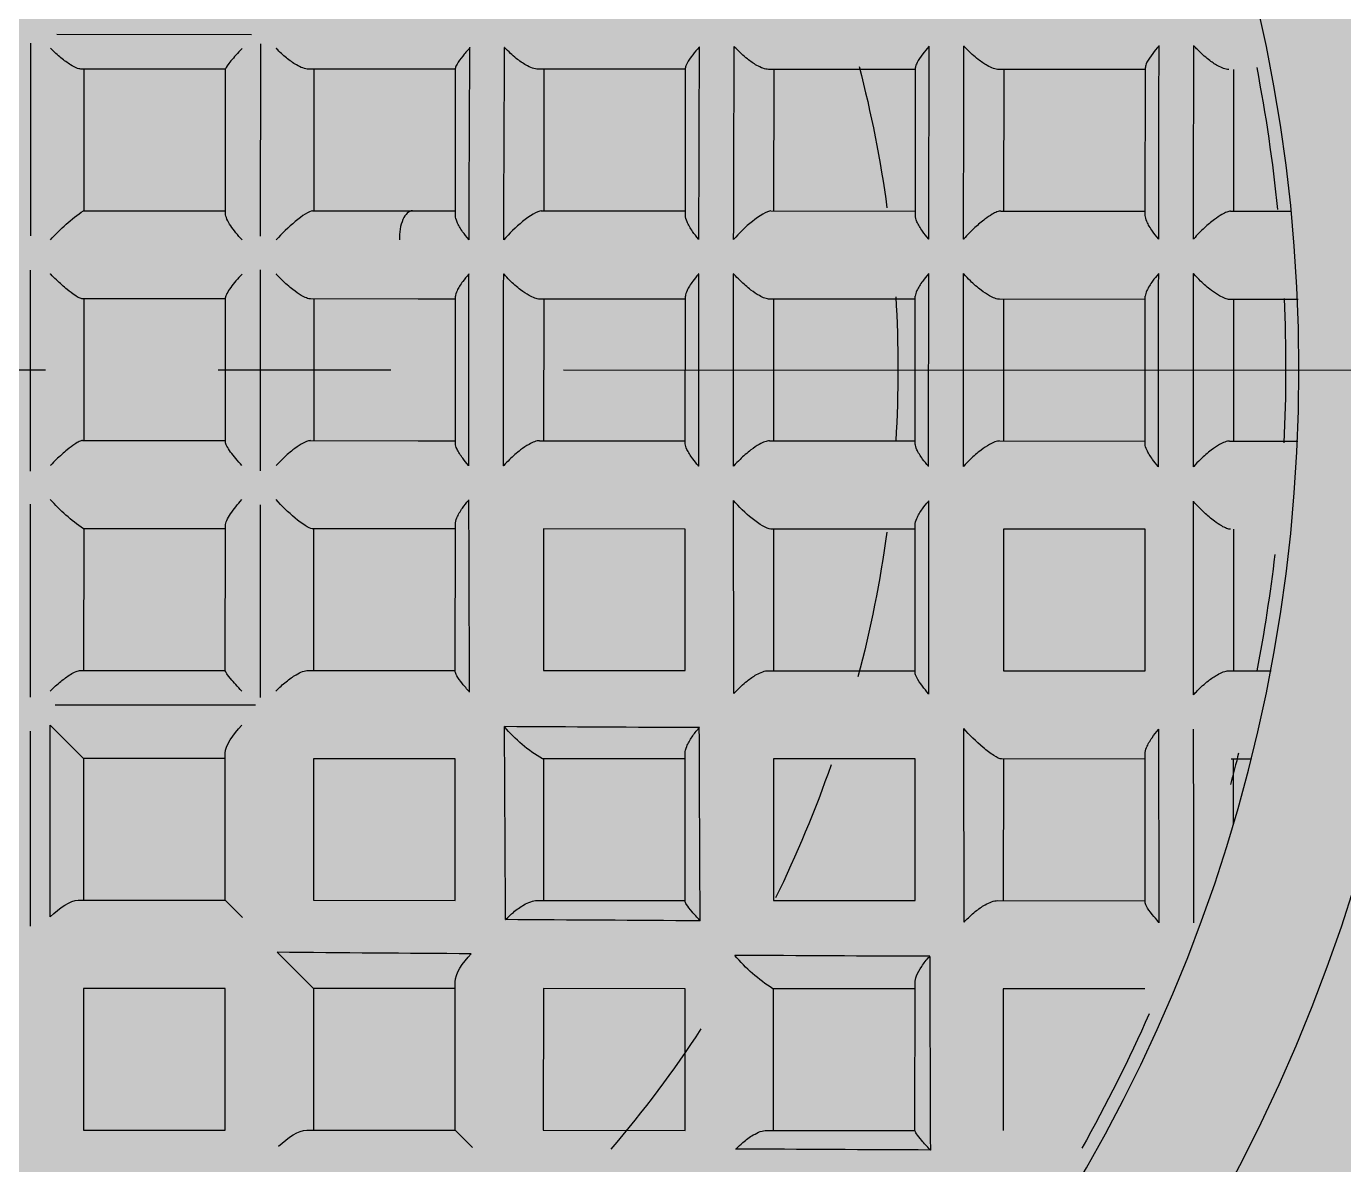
# Model space of a CAD drawing. Header units: millimetres. Extents: x 307301 to 459443, y -2888111 to -2805601.
# Drawn here: x 440034.978 to 440039.746, y -2878162.727 to -2878158.605 of the extents above; entities that cross this region are included whole.
import ezdxf

# ---------------------------------------------------------------- set-up
doc = ezdxf.new("R2010")
doc.units = ezdxf.units.MM
doc.header["$LTSCALE"] = 10
doc.header["$MEASUREMENT"] = 0
doc.linetypes.add('CENTER2', pattern=[1.125, 0.75, -0.125, 0.125, -0.125])
for name, color, linetype in [('$DDT_AUDIT_GENERATED_(131)', 7, 'Continuous'), ('$DDT_AUDIT_GENERATED_(159)', 7, 'Continuous'), ('$DDT_AUDIT_GENERATED_(15E)', 7, 'Continuous'), ('$DDT_AUDIT_GENERATED_(224)', 7, 'Continuous'), ('$DDT_AUDIT_GENERATED_(77)', 7, 'Continuous'), ('$DDT_AUDIT_GENERATED_(7E)', 7, 'Continuous'), ('$DDT_AUDIT_GENERATED_(901)', 7, 'Continuous'), ('$DDT_AUDIT_GENERATED_(E33)', 7, 'Continuous'), ('BMA  furniture', 6, 'Continuous'), ('Default', 7, 'Continuous'), ('Furniture - Plan', 3, 'Continuous')]:
    doc.layers.add(name, color=color, linetype=linetype)

# ---------------------------------------------------------------- blocks, each defined once
blk = doc.blocks.new('TUFTUFTU')
at = {"layer": 'Furniture - Plan', "ltscale": 0.01}
h = blk.add_hatch(color=250, dxfattribs=at)
h.dxf.hatch_style = 1
h.set_gradient(color1=(51, 51, 51), color2=(105, 105, 105), one_color=1, tint=0.41, name='INVCYLINDER')
edge = h.paths.add_edge_path()
edge.add_arc((1413476.9385, -245799.0001), 296.5262, 0, 360)
at = {"layer": '$DDT_AUDIT_GENERATED_(131)', "color": 6, "linetype": 'Continuous'}
for start, end in [(293.90438, 299.32186), (283.95612, 285.12846), (259.05693, 264.22461), (276.68424, 280.91877), (267.44222, 272.64746)]:
    blk.add_arc((1413476.9385, -245799.0001), 11.5165, start, end, dxfattribs=at)
at = {"layer": '$DDT_AUDIT_GENERATED_(159)', "color": 6, "linetype": 'Continuous'}
for start, end in [(303.25085, 310.41884), (289.19198, 296.06352), (255.41371, 262.27108), (277.7726, 284.81012), (266.54076, 273.39813)]:
    blk.add_arc((1413476.9385, -245799.0001), 8.71, start, end, dxfattribs=at)
at = {"layer": '$DDT_AUDIT_GENERATED_(15E)', "color": 3, "linetype": 'Continuous'}
for radius in [295.9456, 295.5585]:
    blk.add_circle((1413476.9385, -245799.0001), radius, dxfattribs=at)
at = {"layer": '$DDT_AUDIT_GENERATED_(224)', "color": 3, "linetype": 'Continuous'}
for radius in [300, 296.5262, 296.1324]:
    blk.add_circle((1413476.9385, -245799.0001), radius, dxfattribs=at)
at = {"layer": '$DDT_AUDIT_GENERATED_(77)', "color": 6, "linetype": 'Continuous'}
for radius in [20.2846, 17.9619, 12.5811]:
    blk.add_circle((1413476.9385, -245799.0001), radius, dxfattribs=at)
blk.add_arc((1413476.9385, -245799.0001), 18.0296, 345.02605, 285.02605, dxfattribs=at)
at = {"layer": '$DDT_AUDIT_GENERATED_(7E)', "color": 6, "linetype": 'Continuous'}
for radius in [62.9054, 61.937]:
    blk.add_circle((1413476.9385, -245799.0001), radius, dxfattribs=at)
at = {"layer": '$DDT_AUDIT_GENERATED_(901)', "color": 6, "linetype": 'Continuous'}
for p, q in [((1413474.5754, -245801.4302), (1413475.9712, -245801.4296)), ((1413476.2184, -245801.4295), (1413477.6745, -245801.4288)), ((1413477.9127, -245801.4287), (1413479.3122, -245801.4281)), ((1413479.5586, -245801.428), (1413480.9701, -245801.4273)), ((1413474.5105, -245801.6202), (1413474.5112, -245803.0317)), ((1413479.3694, -245803.0603), (1413479.3688, -245801.6091)), ((1413480.9013, -245801.5729), (1413479.5143, -245801.5735)), ((1413479.756, -245801.815), (1413479.5143, -245801.5735)), ((1413474.7627, -245802.8431), (1413474.7622, -245801.7957)), ((1413474.7622, -245801.8173), (1413475.7881, -245801.8168)), ((1413475.7881, -245801.8143), (1413475.7886, -245802.8426)), ((1413476.4273, -245802.8424), (1413476.4268, -245801.8068)), ((1413476.4268, -245801.8165), (1413477.4527, -245801.816)), ((1413477.4527, -245801.8064), (1413477.4531, -245802.8419)), ((1413478.0919, -245802.8416), (1413478.0914, -245801.8133)), ((1413478.0914, -245801.8158), (1413479.1172, -245801.8153)), ((1413479.1172, -245801.7937), (1413479.1177, -245802.8411)), ((1413479.756, -245801.815), (1413480.7818, -245801.8145)), ((1413479.7564, -245802.8408), (1413479.756, -245801.815)), ((1413480.7818, -245801.7759), (1413480.7821, -245802.4093)), ((1413481.4205, -245801.8142), (1413482.4464, -245801.8138)), ((1413481.421, -245802.8401), (1413481.4205, -245801.8142)), ((1413482.4464, -245801.8138), (1413482.4468, -245802.8396)), ((1413480.7821, -245802.4093), (1413480.7823, -245802.8404)), ((1413475.8107, -245802.8426), (1413474.7601, -245802.8431)), ((1413477.4633, -245802.8419), (1413476.4172, -245802.8424)), ((1413479.1203, -245802.8411), (1413478.0697, -245802.8416)), ((1413480.3512, -245802.8406), (1413479.7178, -245802.8409)), ((1413480.7823, -245802.8404), (1413480.3512, -245802.8406)), ((1413480.9074, -245802.9654), (1413480.7823, -245802.8404)), ((1413482.4468, -245802.8396), (1413481.421, -245802.8401)), ((1413474.5795, -245803.0948), (1413475.9717, -245803.0942)), ((1413476.2162, -245803.0941), (1413477.6722, -245803.0934)), ((1413477.9185, -245803.0933), (1413479.3127, -245803.0927)), ((1413481.4213, -245803.4788), (1413481.1592, -245803.217)), ((1413474.7631, -245803.7233), (1413474.763, -245803.4431)), ((1413477.4534, -245803.4583), (1413477.4538, -245804.2364)), ((1413479.118, -245803.4411), (1413479.1181, -245803.7213)), ((1413482.4471, -245803.4306), (1413482.4476, -245804.5042)), ((1413474.763, -245803.4818), (1413475.7888, -245803.4814)), ((1413475.7888, -245803.4711), (1413475.7892, -245804.197)), ((1413476.4279, -245804.2369), (1413476.4276, -245803.4588)), ((1413476.4276, -245803.4811), (1413477.4534, -245803.4806)), ((1413478.0925, -245804.196), (1413478.0921, -245803.4701)), ((1413478.0921, -245803.4803), (1413479.118, -245803.4799)), ((1413479.7567, -245803.4796), (1413480.7826, -245803.4791)), ((1413479.7572, -245804.5054), (1413479.7567, -245803.4796)), ((1413480.7826, -245803.4791), (1413480.783, -245804.5049)), ((1413481.4213, -245803.4788), (1413482.4471, -245803.4784)), ((1413481.4218, -245804.5047), (1413481.4213, -245803.4788)), ((1413474.7635, -245804.5077), (1413474.7631, -245803.7233)), ((1413479.1181, -245803.7213), (1413479.1185, -245804.5057)), ((1413475.7892, -245804.197), (1413475.7893, -245804.5072)), ((1413478.0926, -245804.5062), (1413478.0925, -245804.196)), ((1413476.428, -245804.5069), (1413476.4279, -245804.2369)), ((1413477.4538, -245804.2364), (1413477.4539, -245804.5065)), ((1413475.8236, -245804.5072), (1413474.7552, -245804.5077)), ((1413477.4745, -245804.5065), (1413476.4075, -245804.5069)), ((1413479.1267, -245804.5057), (1413478.0583, -245804.5062)), ((1413480.783, -245804.5049), (1413479.7572, -245804.5054)), ((1413482.4476, -245804.5042), (1413481.374, -245804.5047)), ((1413482.5728, -245804.6293), (1413482.4476, -245804.5042)), ((1413474.7642, -245806.1723), (1413474.7637, -245805.1052)), ((1413474.7638, -245805.1464), (1413475.7896, -245805.146)), ((1413475.7896, -245805.1285), (1413475.7901, -245806.1718)), ((1413476.4288, -245806.1715), (1413476.4283, -245805.1149)), ((1413476.4283, -245805.1457), (1413477.4542, -245805.1452)), ((1413477.4542, -245805.1145), (1413477.4546, -245806.171)), ((1413478.0929, -245805.1449), (1413479.1187, -245805.1444)), ((1413478.0934, -245806.1707), (1413478.0929, -245805.1449)), ((1413479.1187, -245805.1444), (1413479.1192, -245806.1703)), ((1413479.7579, -245806.17), (1413479.7575, -245805.1373)), ((1413479.7575, -245805.1441), (1413480.7833, -245805.1437)), ((1413480.7833, -245805.097), (1413480.7838, -245806.1695)), ((1413481.422, -245805.1434), (1413482.4479, -245805.1429)), ((1413481.4225, -245806.1692), (1413481.422, -245805.1434)), ((1413482.4479, -245805.1429), (1413482.4484, -245806.1688)), ((1413475.8226, -245806.1718), (1413474.7527, -245806.1723)), ((1413477.4764, -245806.171), (1413476.407, -245806.1715)), ((1413479.1192, -245806.1703), (1413478.0934, -245806.1707)), ((1413480.7882, -245806.1695), (1413479.717, -245806.17)), ((1413482.4484, -245806.1688), (1413481.4225, -245806.1692)), ((1413474.765, -245807.8368), (1413474.7645, -245806.7724)), ((1413475.7903, -245806.7912), (1413475.7908, -245807.8364)), ((1413476.4296, -245807.8361), (1413476.4291, -245806.7805)), ((1413477.4549, -245806.7801), (1413477.4554, -245807.8356)), ((1413478.0941, -245807.8353), (1413478.0936, -245806.7902)), ((1413479.1195, -245806.7704), (1413479.12, -245807.8349)), ((1413482.4486, -245806.7601), (1413482.4491, -245807.8333)), ((1413474.7645, -245806.811), (1413475.7904, -245806.8105)), ((1413476.4291, -245806.8102), (1413477.4549, -245806.8098)), ((1413478.0937, -245806.8095), (1413479.1195, -245806.809)), ((1413479.7582, -245806.8087), (1413480.7841, -245806.8083)), ((1413479.7587, -245807.8346), (1413479.7582, -245806.8087)), ((1413480.7841, -245806.8083), (1413480.7845, -245807.8341)), ((1413481.4233, -245807.8338), (1413481.4228, -245806.8041)), ((1413481.4228, -245806.808), (1413482.4486, -245806.8075)), ((1413475.8222, -245807.8364), (1413474.751, -245807.8368)), ((1413477.478, -245807.8356), (1413476.407, -245807.8361)), ((1413479.1339, -245807.8348), (1413478.0627, -245807.8353)), ((1413480.7845, -245807.8341), (1413479.7587, -245807.8346)), ((1413482.4519, -245807.8333), (1413481.3794, -245807.8338)), ((1413474.7657, -245809.5014), (1413474.7653, -245808.4389)), ((1413474.7653, -245808.4756), (1413475.7911, -245808.4751)), ((1413475.7911, -245808.4547), (1413475.7916, -245809.5009)), ((1413476.4303, -245809.5006), (1413476.4298, -245808.4458)), ((1413476.4298, -245808.4748), (1413477.4557, -245808.4743)), ((1413477.4557, -245808.4453), (1413477.4562, -245809.5002)), ((1413478.0944, -245808.474), (1413479.1203, -245808.4736)), ((1413478.0949, -245809.4999), (1413478.0944, -245808.474)), ((1413479.1203, -245808.4736), (1413479.1207, -245809.4994)), ((1413479.7595, -245809.4991), (1413479.759, -245808.4608)), ((1413479.759, -245808.4733), (1413480.7848, -245808.4728)), ((1413480.7848, -245808.4304), (1413480.7853, -245809.4987)), ((1413481.4236, -245808.4725), (1413482.4494, -245808.4721)), ((1413481.424, -245809.4984), (1413481.4236, -245808.4725)), ((1413475.8221, -245809.5009), (1413474.75, -245809.5014)), ((1413477.4792, -245809.5002), (1413476.4072, -245809.5007)), ((1413479.1207, -245809.4994), (1413478.0949, -245809.4999)), ((1413480.7947, -245809.4987), (1413479.7224, -245809.4992)), ((1413475.7919, -245810.1184), (1413475.7921, -245810.5604)), ((1413476.4308, -245810.6066), (1413476.4306, -245810.1108)), ((1413477.4564, -245810.1103), (1413477.4567, -245810.6061)), ((1413479.121, -245810.1029), (1413479.1211, -245810.4114)), ((1413479.7598, -245810.2654), (1413479.7597, -245810.1236)), ((1413474.766, -245810.1401), (1413475.7919, -245810.1397)), ((1413476.4306, -245810.1394), (1413477.4564, -245810.1389)), ((1413478.0952, -245810.1386), (1413479.121, -245810.1382)), ((1413479.7597, -245810.1379), (1413480.2292, -245810.1377))]:
    blk.add_line(p, q, dxfattribs=at)
for centre, radius, start, end in [((1413476.9229, -245802.6027), 1.3818, 131.95891, 145.21432), ((1413476.9572, -245802.6026), 1.3818, 34.83778, 48.0932), ((1412543.7596, -245811.1957), 937.4336, 0.4018464, 0.4876634), ((1413477.6453, -246290.0084), 485.406, 90.19433, 90.358618), ((1413477.0922, -246137.0098), 332.4064, 89.906332, 90.145774), ((1413476.678, -246290.0468), 485.4439, 89.693494, 89.857769), ((1413477.6132, -246317.7379), 512.8837, 90.180391, 90.335955), ((1413477.1058, -246167.0545), 362.1995, 89.916101, 90.136005), ((1412621.0744, -245809.9494), 858.4654, 0.2454068, 0.3395371), ((1413470.1587, -247602.689), 1797.8513, 89.6569696, 89.7015126), ((1413478.8893, -245805.6355), 1.001, 29.84763, 50.58921), ((1412458.7501, -245811.7051), 1022.1952, 0.3041891, 0.3831212), ((1413477.5333, -246502.2451), 695.9775, 90.1265464, 90.2414532), ((1413477.1936, -246360.0697), 553.8017, 89.953918, 90.098188), ((1413474.2943, -247273.1124), 1466.8493, 89.7407701, 89.7954128), ((1413477.5314, -246539.9888), 733.4695, 90.1199526, 90.2290237), ((1413477.2112, -246398.7701), 592.2505, 89.9585714, 90.0935344), ((1413477.0194, -246539.9678), 733.4484, 89.8230805, 89.9321547), ((1412085.7753, -245813.7705), 1395.4251, 0.2393992, 0.2972883), ((1413480.4411, -245807.4252), 1.1616, 32.31979, 50.3959), ((1411694.6669, -245816.0829), 1787.9427, 0.260784, 0.3059238), ((1413477.5621, -246777.662), 969.7297, 90.0926099, 90.1752443), ((1413477.321, -246640.3898), 832.4573, 89.9779476, 90.0741581), ((1413477.2048, -246777.6772), 969.7447, 89.876862, 89.9594952), ((1413477.5734, -246824.5305), 1016.3466, 90.0890112, 90.1678752), ((1413477.3426, -246687.7458), 879.5616, 89.9805106, 90.0715951), ((1413475.9743, -247404.1153), 1595.9326, 89.821736, 89.8720222), ((1413477.6614, -247112.5949), 1302.998, 90.0733257, 90.134915), ((1413477.4745, -246977.97), 1168.373, 89.9917209, 90.0603848), ((1413476.5892, -247632.7817), 1823.1853, 89.8631231, 89.9071775), ((1413477.6808, -247168.3252), 1358.4766, 90.0711556, 90.1302407), ((1413477.5, -247033.9816), 1224.1329, 89.9932779, 90.0588278), ((1413477.4414, -247168.315), 1358.4663, 89.9218647, 89.9809504), ((1413476.6762, -247680.9612), 1871.1131, 89.8692684, 89.9122002)]:
    blk.add_arc(centre, radius, start, end, dxfattribs=at)
at = {"layer": '$DDT_AUDIT_GENERATED_(901)', "color": 6, "linetype": 'Continuous', "extrusion": (0, 0, -1)}
blk.add_ellipse((1413475.9827, -245804.197), major_axis=(0.1936, 0.0001), ratio=0.493745, start_param=3.141593, end_param=4.803173, dxfattribs=at)
at = {"layer": '$DDT_AUDIT_GENERATED_(901)', "color": 6, "linetype": 'Continuous'}
for points, knots in [([(1413474.7622, -245801.7957), (1413474.7622, -245801.7866), (1413474.7591, -245801.7749), (1413474.7538, -245801.7621), (1413474.7484, -245801.7495), (1413474.7409, -245801.7354), (1413474.7319, -245801.7211), (1413474.718, -245801.6986), (1413474.7004, -245801.6748), (1413474.6812, -245801.6515), (1413474.6608, -245801.6267), (1413474.6382, -245801.6019), (1413474.6147, -245801.5785), (1413474.6138, -245801.5776), (1413474.6129, -245801.5767), (1413474.612, -245801.5758)], [0, 0, 0, 0, 0.190389, 0.190389, 0.190389, 0.378439, 0.378439, 0.378439, 0.674044, 0.674044, 0.674044, 0.987877, 0.987877, 0.987877, 1, 1, 1, 1]), ([(1413476.4268, -245801.8068), (1413476.4268, -245801.8013), (1413476.4242, -245801.7933), (1413476.4197, -245801.7838), (1413476.4151, -245801.7744), (1413476.4086, -245801.7634), (1413476.4007, -245801.7518), (1413476.3893, -245801.7348), (1413476.3749, -245801.7159), (1413476.3594, -245801.6971), (1413476.3379, -245801.6709), (1413476.3135, -245801.6438), (1413476.2886, -245801.6178), (1413476.2756, -245801.6042), (1413476.2622, -245801.5907), (1413476.2488, -245801.5777), (1413476.2479, -245801.5768), (1413476.247, -245801.5759), (1413476.2461, -245801.575)], [0, 0, 0, 0, 0.151404, 0.151404, 0.151404, 0.301338, 0.301338, 0.301338, 0.522087, 0.522087, 0.522087, 0.829533, 0.829533, 0.829533, 0.989116, 0.989116, 0.989116, 1, 1, 1, 1]), ([(1413477.4527, -245801.8064), (1413477.4526, -245801.8008), (1413477.4552, -245801.7928), (1413477.4598, -245801.7833), (1413477.4643, -245801.774), (1413477.4709, -245801.7629), (1413477.4787, -245801.7513), (1413477.4901, -245801.7343), (1413477.5044, -245801.7154), (1413477.5199, -245801.6966), (1413477.5414, -245801.6703), (1413477.5658, -245801.6432), (1413477.5907, -245801.6172), (1413477.6037, -245801.6036), (1413477.617, -245801.5901), (1413477.6304, -245801.577), (1413477.6313, -245801.5761), (1413477.6323, -245801.5753), (1413477.6332, -245801.5744)], [0, 0, 0, 0, 0.151404, 0.151404, 0.151404, 0.301338, 0.301338, 0.301338, 0.522087, 0.522087, 0.522087, 0.829533, 0.829533, 0.829533, 0.989116, 0.989116, 0.989116, 1, 1, 1, 1]), ([(1413479.2672, -245801.5736), (1413479.2663, -245801.5745), (1413479.2654, -245801.5754), (1413479.2645, -245801.5763), (1413479.2411, -245801.5998), (1413479.2185, -245801.6246), (1413479.1981, -245801.6494), (1413479.179, -245801.6727), (1413479.1614, -245801.6966), (1413479.1474, -245801.7191), (1413479.1385, -245801.7334), (1413479.131, -245801.7475), (1413479.1257, -245801.7602), (1413479.1203, -245801.7729), (1413479.1172, -245801.7846), (1413479.1172, -245801.7937)], [0, 0, 0, 0, 0.012123, 0.012123, 0.012123, 0.325956, 0.325956, 0.325956, 0.621561, 0.621561, 0.621561, 0.809611, 0.809611, 0.809611, 1, 1, 1, 1]), ([(1413474.6126, -245802.9628), (1413474.6455, -245802.9316), (1413474.6767, -245802.9035), (1413474.7299, -245802.8594), (1413474.7522, -245802.8431), (1413474.7601, -245802.8431)], [0, 0, 0, 0, 0.5, 0.5, 1, 1, 1, 1]), ([(1413475.9997, -245802.9622), (1413475.9655, -245802.9305), (1413475.9303, -245802.902), (1413475.8636, -245802.8581), (1413475.8319, -245802.8426), (1413475.8107, -245802.8426)], [0, 0, 0, 0, 0.5, 0.5, 1, 1, 1, 1]), ([(1413476.2467, -245802.9621), (1413476.2807, -245802.9306), (1413476.3142, -245802.9023), (1413476.375, -245802.8582), (1413476.4023, -245802.8424), (1413476.4172, -245802.8424)], [0, 0, 0, 0, 0.5, 0.5, 1, 1, 1, 1]), ([(1413477.6338, -245802.9615), (1413477.5998, -245802.93), (1413477.5662, -245802.9017), (1413477.5055, -245802.8577), (1413477.4781, -245802.8419), (1413477.4633, -245802.8419)], [0, 0, 0, 0, 0.5, 0.5, 1, 1, 1, 1]), ([(1413478.0697, -245802.8416), (1413478.0485, -245802.8416), (1413478.0169, -245802.8571), (1413477.9501, -245802.9011), (1413477.915, -245802.9296), (1413477.8808, -245802.9613)], [0, 0, 0, 0, 0.5, 0.5, 1, 1, 1, 1]), ([(1413479.2679, -245802.9607), (1413479.235, -245802.9295), (1413479.2038, -245802.9014), (1413479.1505, -245802.8574), (1413479.1282, -245802.8411), (1413479.1203, -245802.8411)], [0, 0, 0, 0, 0.5, 0.5, 1, 1, 1, 1]), ([(1413474.763, -245803.4431), (1413474.763, -245803.4312), (1413474.7598, -245803.4169), (1413474.7544, -245803.402), (1413474.749, -245803.3872), (1413474.7413, -245803.3714), (1413474.7321, -245803.3556), (1413474.7182, -245803.3314), (1413474.7006, -245803.3067), (1413474.6815, -245803.2833), (1413474.6613, -245803.2585), (1413474.6388, -245803.2345), (1413474.6155, -245803.2125), (1413474.6146, -245803.2116), (1413474.6137, -245803.2107), (1413474.6127, -245803.2098)], [0, 0, 0, 0, 0.193472, 0.193472, 0.193472, 0.384698, 0.384698, 0.384698, 0.678326, 0.678326, 0.678326, 0.987694, 0.987694, 0.987694, 1, 1, 1, 1]), ([(1413475.7888, -245803.4711), (1413475.7888, -245803.45), (1413475.8257, -245803.3962), (1413475.9082, -245803.2982), (1413475.9549, -245803.2505), (1413475.9998, -245803.2092)], [0, 0, 0, 0, 0.5, 0.5, 1, 1, 1, 1]), ([(1413476.4276, -245803.4588), (1413476.4276, -245803.4505), (1413476.425, -245803.4399), (1413476.4204, -245803.4282), (1413476.4158, -245803.4165), (1413476.4092, -245803.4036), (1413476.4013, -245803.3903), (1413476.3898, -245803.371), (1413476.3754, -245803.3505), (1413476.3599, -245803.3305), (1413476.3384, -245803.303), (1413476.314, -245803.2755), (1413476.2891, -245803.25), (1413476.2762, -245803.2368), (1413476.2629, -245803.2239), (1413476.2496, -245803.2116), (1413476.2487, -245803.2108), (1413476.2477, -245803.2099), (1413476.2468, -245803.2091)], [0, 0, 0, 0, 0.152296, 0.152296, 0.152296, 0.303133, 0.303133, 0.303133, 0.524406, 0.524406, 0.524406, 0.830898, 0.830898, 0.830898, 0.989077, 0.989077, 0.989077, 1, 1, 1, 1]), ([(1413477.4534, -245803.4583), (1413477.4534, -245803.45), (1413477.456, -245803.4394), (1413477.4605, -245803.4277), (1413477.4651, -245803.4161), (1413477.4717, -245803.4031), (1413477.4796, -245803.3898), (1413477.491, -245803.3705), (1413477.5054, -245803.35), (1413477.521, -245803.33), (1413477.5424, -245803.3024), (1413477.5668, -245803.2749), (1413477.5916, -245803.2495), (1413477.6046, -245803.2362), (1413477.6178, -245803.2233), (1413477.6312, -245803.211), (1413477.6321, -245803.2101), (1413477.633, -245803.2093), (1413477.6339, -245803.2085)], [0, 0, 0, 0, 0.152296, 0.152296, 0.152296, 0.303133, 0.303133, 0.303133, 0.524406, 0.524406, 0.524406, 0.830898, 0.830898, 0.830898, 0.989077, 0.989077, 0.989077, 1, 1, 1, 1]), ([(1413478.0921, -245803.4701), (1413478.0921, -245803.4489), (1413478.0553, -245803.3951), (1413477.9726, -245803.2972), (1413477.9259, -245803.2496), (1413477.8809, -245803.2084)], [0, 0, 0, 0, 0.5, 0.5, 1, 1, 1, 1]), ([(1413479.268, -245803.2077), (1413479.2671, -245803.2086), (1413479.2661, -245803.2095), (1413479.2652, -245803.2103), (1413479.242, -245803.2324), (1413479.2195, -245803.2564), (1413479.1993, -245803.2812), (1413479.1802, -245803.3047), (1413479.1626, -245803.3294), (1413479.1487, -245803.3536), (1413479.1396, -245803.3694), (1413479.1319, -245803.3852), (1413479.1265, -245803.4), (1413479.1211, -245803.4149), (1413479.118, -245803.4292), (1413479.118, -245803.4411)], [0, 0, 0, 0, 0.012306, 0.012306, 0.012306, 0.321674, 0.321674, 0.321674, 0.615302, 0.615302, 0.615302, 0.806528, 0.806528, 0.806528, 1, 1, 1, 1]), ([(1413475.9989, -245804.6052), (1413475.998, -245804.6044), (1413475.9971, -245804.6036), (1413475.9962, -245804.6028), (1413475.9777, -245804.5867), (1413475.9588, -245804.5718), (1413475.9403, -245804.5589), (1413475.9163, -245804.542), (1413475.8923, -245804.528), (1413475.8704, -245804.5187), (1413475.8533, -245804.5116), (1413475.837, -245804.5072), (1413475.8236, -245804.5072)], [0, 0, 0, 0, 0.01499, 0.01499, 0.01499, 0.31191, 0.31191, 0.31191, 0.698733, 0.698733, 0.698733, 1, 1, 1, 1]), ([(1413476.2464, -245804.6045), (1413476.2473, -245804.6037), (1413476.2482, -245804.603), (1413476.2491, -245804.6022), (1413476.2665, -245804.587), (1413476.2838, -245804.573), (1413476.3005, -245804.5606), (1413476.3242, -245804.543), (1413476.3473, -245804.5283), (1413476.3675, -245804.5187), (1413476.3828, -245804.5114), (1413476.3968, -245804.5069), (1413476.4075, -245804.5069)], [0, 0, 0, 0, 0.014552, 0.014552, 0.014552, 0.296996, 0.296996, 0.296996, 0.698185, 0.698185, 0.698185, 1, 1, 1, 1]), ([(1413477.6356, -245804.6039), (1413477.6347, -245804.6031), (1413477.6338, -245804.6023), (1413477.6329, -245804.6016), (1413477.6155, -245804.5864), (1413477.5982, -245804.5724), (1413477.5814, -245804.56), (1413477.5578, -245804.5425), (1413477.5347, -245804.5278), (1413477.5144, -245804.5182), (1413477.4992, -245804.5109), (1413477.4851, -245804.5064), (1413477.4745, -245804.5065)], [0, 0, 0, 0, 0.014552, 0.014552, 0.014552, 0.296996, 0.296996, 0.296996, 0.698185, 0.698185, 0.698185, 1, 1, 1, 1]), ([(1413478.0583, -245804.5062), (1413478.0449, -245804.5062), (1413478.0287, -245804.5106), (1413478.0116, -245804.5178), (1413477.9896, -245804.527), (1413477.9656, -245804.5411), (1413477.9417, -245804.5579), (1413477.9231, -245804.571), (1413477.9043, -245804.5858), (1413477.8858, -245804.6019), (1413477.8849, -245804.6028), (1413477.884, -245804.6036), (1413477.8831, -245804.6044)], [0, 0, 0, 0, 0.301267, 0.301267, 0.301267, 0.68809, 0.68809, 0.68809, 0.98501, 0.98501, 0.98501, 1, 1, 1, 1]), ([(1413479.2749, -245804.6098), (1413479.274, -245804.6091), (1413479.2732, -245804.6083), (1413479.2723, -245804.6075), (1413479.2521, -245804.5892), (1413479.2324, -245804.5723), (1413479.214, -245804.5577), (1413479.1926, -245804.5407), (1413479.1725, -245804.5263), (1413479.156, -245804.5169), (1413479.1439, -245804.51), (1413479.1335, -245804.5057), (1413479.1267, -245804.5057)], [0, 0, 0, 0, 0.013705, 0.013705, 0.013705, 0.340198, 0.340198, 0.340198, 0.720806, 0.720806, 0.720806, 1, 1, 1, 1]), ([(1413474.6071, -245804.612), (1413474.608, -245804.6112), (1413474.6088, -245804.6104), (1413474.6097, -245804.6097), (1413474.6299, -245804.5913), (1413474.6496, -245804.5744), (1413474.668, -245804.5598), (1413474.6893, -245804.5428), (1413474.7094, -245804.5283), (1413474.7259, -245804.5189), (1413474.738, -245804.512), (1413474.7485, -245804.5077), (1413474.7552, -245804.5077)], [0, 0, 0, 0, 0.013705, 0.013705, 0.013705, 0.340198, 0.340198, 0.340198, 0.720806, 0.720806, 0.720806, 1, 1, 1, 1]), ([(1413474.7637, -245805.1052), (1413474.7637, -245805.0932), (1413474.7607, -245805.079), (1413474.7554, -245805.0641), (1413474.7502, -245805.0493), (1413474.7427, -245805.0335), (1413474.7339, -245805.0178), (1413474.7205, -245804.9942), (1413474.7037, -245804.9702), (1413474.6855, -245804.9474), (1413474.6622, -245804.9183), (1413474.6358, -245804.8904), (1413474.6087, -245804.8656), (1413474.6078, -245804.8647), (1413474.6068, -245804.8639), (1413474.6059, -245804.863)], [0, 0, 0, 0, 0.183182, 0.183182, 0.183182, 0.364326, 0.364326, 0.364326, 0.63811, 0.63811, 0.63811, 0.987958, 0.987958, 0.987958, 1, 1, 1, 1]), ([(1413475.7896, -245805.1285), (1413475.7896, -245805.1011), (1413475.826, -245805.0435), (1413475.9075, -245804.9432), (1413475.9537, -245804.8961), (1413475.9984, -245804.8568)], [0, 0, 0, 0, 0.5, 0.5, 1, 1, 1, 1]), ([(1413476.4283, -245805.1149), (1413476.4283, -245805.1053), (1413476.4257, -245805.0935), (1413476.4212, -245805.0807), (1413476.4166, -245805.0681), (1413476.41, -245805.0542), (1413476.4022, -245805.0403), (1413476.3908, -245805.02), (1413476.3765, -245804.999), (1413476.3611, -245804.9787), (1413476.34, -245804.951), (1413476.3161, -245804.9238), (1413476.2917, -245804.8991), (1413476.2776, -245804.8849), (1413476.2633, -245804.8713), (1413476.2488, -245804.8585), (1413476.2479, -245804.8577), (1413476.247, -245804.8569), (1413476.246, -245804.8561)], [0, 0, 0, 0, 0.151079, 0.151079, 0.151079, 0.300732, 0.300732, 0.300732, 0.51881, 0.51881, 0.51881, 0.818547, 0.818547, 0.818547, 0.989051, 0.989051, 0.989051, 1, 1, 1, 1]), ([(1413477.4542, -245805.1145), (1413477.4542, -245805.1049), (1413477.4567, -245805.093), (1413477.4613, -245805.0803), (1413477.4658, -245805.0676), (1413477.4724, -245805.0537), (1413477.4803, -245805.0398), (1413477.4916, -245805.0195), (1413477.5059, -245804.9984), (1413477.5212, -245804.9782), (1413477.5423, -245804.9504), (1413477.5662, -245804.9233), (1413477.5906, -245804.8985), (1413477.6046, -245804.8843), (1413477.619, -245804.8707), (1413477.6334, -245804.8579), (1413477.6343, -245804.8571), (1413477.6353, -245804.8563), (1413477.6362, -245804.8555)], [0, 0, 0, 0, 0.151079, 0.151079, 0.151079, 0.300732, 0.300732, 0.300732, 0.51881, 0.51881, 0.51881, 0.818547, 0.818547, 0.818547, 0.989051, 0.989051, 0.989051, 1, 1, 1, 1]), ([(1413480.9224, -245804.87), (1413480.9215, -245804.8709), (1413480.9206, -245804.8717), (1413480.9196, -245804.8726), (1413480.9021, -245804.8895), (1413480.8853, -245804.9075), (1413480.8697, -245804.9261), (1413480.8494, -245804.9503), (1413480.8308, -245804.9762), (1413480.8161, -245805.0016), (1413480.8064, -245805.0185), (1413480.7982, -245805.0355), (1413480.7925, -245805.0516), (1413480.7867, -245805.0679), (1413480.7833, -245805.0836), (1413480.7833, -245805.097)], [0, 0, 0, 0, 0.013003, 0.013003, 0.013003, 0.256763, 0.256763, 0.256763, 0.576735, 0.576735, 0.576735, 0.787133, 0.787133, 0.787133, 1, 1, 1, 1]), ([(1413474.6004, -245806.2738), (1413474.6012, -245806.273), (1413474.6021, -245806.2722), (1413474.603, -245806.2715), (1413474.622, -245806.2545), (1413474.6406, -245806.2389), (1413474.6583, -245806.2252), (1413474.6806, -245806.2079), (1413474.7019, -245806.1933), (1413474.7197, -245806.1837), (1413474.7329, -245806.1767), (1413474.7446, -245806.1723), (1413474.7527, -245806.1723)], [0, 0, 0, 0, 0.013976, 0.013976, 0.013976, 0.321504, 0.321504, 0.321504, 0.711834, 0.711834, 0.711834, 1, 1, 1, 1]), ([(1413475.9961, -245806.2693), (1413475.9952, -245806.2685), (1413475.9943, -245806.2677), (1413475.9934, -245806.2669), (1413475.9752, -245806.2511), (1413475.9567, -245806.2365), (1413475.9386, -245806.2238), (1413475.9145, -245806.2068), (1413475.8905, -245806.1926), (1413475.8687, -245806.1834), (1413475.8518, -245806.1762), (1413475.8357, -245806.1718), (1413475.8226, -245806.1718)], [0, 0, 0, 0, 0.014954, 0.014954, 0.014954, 0.307284, 0.307284, 0.307284, 0.69736, 0.69736, 0.69736, 1, 1, 1, 1]), ([(1413476.2445, -245806.2688), (1413476.2454, -245806.268), (1413476.2463, -245806.2672), (1413476.2472, -245806.2665), (1413476.2646, -245806.2514), (1413476.2819, -245806.2374), (1413476.2988, -245806.225), (1413476.3225, -245806.2075), (1413476.3458, -245806.1928), (1413476.3662, -245806.1833), (1413476.3817, -245806.176), (1413476.396, -245806.1715), (1413476.407, -245806.1715)], [0, 0, 0, 0, 0.0146, 0.0146, 0.0146, 0.296351, 0.296351, 0.296351, 0.697247, 0.697247, 0.697247, 1, 1, 1, 1]), ([(1413477.639, -245806.2682), (1413477.6381, -245806.2674), (1413477.6372, -245806.2666), (1413477.6363, -245806.2658), (1413477.6189, -245806.2508), (1413477.6016, -245806.2368), (1413477.5847, -245806.2244), (1413477.561, -245806.207), (1413477.5377, -245806.1923), (1413477.5172, -245806.1827), (1413477.5017, -245806.1755), (1413477.4874, -245806.171), (1413477.4764, -245806.171)], [0, 0, 0, 0, 0.0146, 0.0146, 0.0146, 0.296351, 0.296351, 0.296351, 0.697247, 0.697247, 0.697247, 1, 1, 1, 1]), ([(1413479.717, -245806.17), (1413479.7028, -245806.17), (1413479.6859, -245806.1742), (1413479.6684, -245806.1812), (1413479.6463, -245806.1901), (1413479.6224, -245806.2035), (1413479.5989, -245806.2196), (1413479.5774, -245806.2342), (1413479.5557, -245806.2513), (1413479.5348, -245806.27), (1413479.5338, -245806.2708), (1413479.5329, -245806.2716), (1413479.532, -245806.2725)], [0, 0, 0, 0, 0.289598, 0.289598, 0.289598, 0.65437, 0.65437, 0.65437, 0.985088, 0.985088, 0.985088, 1, 1, 1, 1]), ([(1413480.9309, -245806.2781), (1413480.93, -245806.2774), (1413480.9292, -245806.2766), (1413480.9284, -245806.2758), (1413480.906, -245806.2551), (1413480.8844, -245806.236), (1413480.8648, -245806.2198), (1413480.845, -245806.2034), (1413480.8268, -245806.1895), (1413480.8124, -245806.1804), (1413480.8019, -245806.1737), (1413480.7932, -245806.1695), (1413480.7882, -245806.1695)], [0, 0, 0, 0, 0.013311, 0.013311, 0.013311, 0.371992, 0.371992, 0.371992, 0.734773, 0.734773, 0.734773, 1, 1, 1, 1]), ([(1413474.7645, -245806.7724), (1413474.7645, -245806.761), (1413474.7616, -245806.7474), (1413474.7565, -245806.733), (1413474.7515, -245806.7188), (1413474.7442, -245806.7035), (1413474.7357, -245806.6883), (1413474.7229, -245806.6655), (1413474.7068, -245806.6422), (1413474.6893, -245806.6201), (1413474.6665, -245806.5912), (1413474.6407, -245806.5634), (1413474.6142, -245806.5385), (1413474.6103, -245806.5348), (1413474.6064, -245806.5312), (1413474.6024, -245806.5276), (1413474.6015, -245806.5268), (1413474.6005, -245806.5259), (1413474.5996, -245806.5251)], [0, 0, 0, 0, 0.173521, 0.173521, 0.173521, 0.345169, 0.345169, 0.345169, 0.602704, 0.602704, 0.602704, 0.939268, 0.939268, 0.939268, 0.988285, 0.988285, 0.988285, 1, 1, 1, 1]), ([(1413475.7903, -245806.7912), (1413475.7903, -245806.7629), (1413475.8256, -245806.706), (1413475.9056, -245806.6065), (1413475.9514, -245806.5598), (1413475.9959, -245806.5209)], [0, 0, 0, 0, 0.5, 0.5, 1, 1, 1, 1]), ([(1413476.4291, -245806.7805), (1413476.4291, -245806.7711), (1413476.4265, -245806.7595), (1413476.422, -245806.747), (1413476.4175, -245806.7345), (1413476.411, -245806.7208), (1413476.4032, -245806.707), (1413476.392, -245806.6871), (1413476.3779, -245806.6664), (1413476.3628, -245806.6464), (1413476.3419, -245806.619), (1413476.3183, -245806.5921), (1413476.2942, -245806.5675), (1413476.2788, -245806.5518), (1413476.263, -245806.5368), (1413476.2471, -245806.5228), (1413476.2462, -245806.522), (1413476.2453, -245806.5212), (1413476.2443, -245806.5204)], [0, 0, 0, 0, 0.148561, 0.148561, 0.148561, 0.295756, 0.295756, 0.295756, 0.509003, 0.509003, 0.509003, 0.80311, 0.80311, 0.80311, 0.989148, 0.989148, 0.989148, 1, 1, 1, 1]), ([(1413477.4549, -245806.7801), (1413477.4549, -245806.7707), (1413477.4574, -245806.759), (1413477.4619, -245806.7465), (1413477.4664, -245806.734), (1413477.473, -245806.7204), (1413477.4807, -245806.7065), (1413477.4919, -245806.6866), (1413477.506, -245806.6659), (1413477.5211, -245806.6459), (1413477.5419, -245806.6184), (1413477.5655, -245806.5915), (1413477.5896, -245806.5669), (1413477.605, -245806.5512), (1413477.6208, -245806.5362), (1413477.6367, -245806.5222), (1413477.6376, -245806.5214), (1413477.6385, -245806.5206), (1413477.6394, -245806.5198)], [0, 0, 0, 0, 0.148561, 0.148561, 0.148561, 0.295756, 0.295756, 0.295756, 0.509003, 0.509003, 0.509003, 0.80311, 0.80311, 0.80311, 0.989148, 0.989148, 0.989148, 1, 1, 1, 1]), ([(1413478.0936, -245806.7902), (1413478.0936, -245806.7618), (1413478.0583, -245806.705), (1413477.9782, -245806.6056), (1413477.9323, -245806.5589), (1413477.8879, -245806.52)], [0, 0, 0, 0, 0.5, 0.5, 1, 1, 1, 1]), ([(1413479.2842, -245806.523), (1413479.2832, -245806.5238), (1413479.2823, -245806.5247), (1413479.2814, -245806.5255), (1413479.2774, -245806.5291), (1413479.2735, -245806.5327), (1413479.2696, -245806.5364), (1413479.2431, -245806.5613), (1413479.2173, -245806.5892), (1413479.1946, -245806.618), (1413479.1771, -245806.6402), (1413479.161, -245806.6635), (1413479.1482, -245806.6863), (1413479.1397, -245806.7015), (1413479.1325, -245806.7168), (1413479.1274, -245806.731), (1413479.1224, -245806.7454), (1413479.1195, -245806.759), (1413479.1195, -245806.7704)], [0, 0, 0, 0, 0.011715, 0.011715, 0.011715, 0.060732, 0.060732, 0.060732, 0.397296, 0.397296, 0.397296, 0.654831, 0.654831, 0.654831, 0.826479, 0.826479, 0.826479, 1, 1, 1, 1]), ([(1413482.5841, -245806.5364), (1413482.5832, -245806.5373), (1413482.5822, -245806.5382), (1413482.5813, -245806.5391), (1413482.5657, -245806.5543), (1413482.5507, -245806.5703), (1413482.5367, -245806.5869), (1413482.516, -245806.6114), (1413482.4971, -245806.6375), (1413482.4821, -245806.6633), (1413482.4722, -245806.6804), (1413482.4638, -245806.6976), (1413482.458, -245806.714), (1413482.4521, -245806.7304), (1413482.4486, -245806.7464), (1413482.4486, -245806.7601)], [0, 0, 0, 0, 0.013205, 0.013205, 0.013205, 0.234096, 0.234096, 0.234096, 0.56363, 0.56363, 0.56363, 0.780538, 0.780538, 0.780538, 1, 1, 1, 1]), ([(1413474.596, -245807.9369), (1413474.5969, -245807.9361), (1413474.5978, -245807.9353), (1413474.5987, -245807.9345), (1413474.6171, -245807.9183), (1413474.6352, -245807.9033), (1413474.6526, -245807.8901), (1413474.6754, -245807.8727), (1413474.6973, -245807.858), (1413474.7159, -245807.8484), (1413474.7298, -245807.8413), (1413474.7422, -245807.8368), (1413474.751, -245807.8368)], [0, 0, 0, 0, 0.014142, 0.014142, 0.014142, 0.312027, 0.312027, 0.312027, 0.706914, 0.706914, 0.706914, 1, 1, 1, 1]), ([(1413475.9946, -245807.9336), (1413475.9937, -245807.9328), (1413475.9928, -245807.932), (1413475.9919, -245807.9312), (1413475.9738, -245807.9156), (1413475.9555, -245807.9012), (1413475.9376, -245807.8885), (1413475.9136, -245807.8715), (1413475.8896, -245807.8573), (1413475.8678, -245807.848), (1413475.851, -245807.8407), (1413475.8351, -245807.8363), (1413475.8222, -245807.8364)], [0, 0, 0, 0, 0.014924, 0.014924, 0.014924, 0.304806, 0.304806, 0.304806, 0.696698, 0.696698, 0.696698, 1, 1, 1, 1]), ([(1413476.2436, -245807.9332), (1413476.2445, -245807.9324), (1413476.2454, -245807.9317), (1413476.2463, -245807.9309), (1413476.2637, -245807.9158), (1413476.2811, -245807.9019), (1413476.2979, -245807.8895), (1413476.3218, -245807.872), (1413476.3451, -245807.8574), (1413476.3658, -245807.8478), (1413476.3814, -245807.8406), (1413476.3958, -245807.8361), (1413476.407, -245807.8361)], [0, 0, 0, 0, 0.014628, 0.014628, 0.014628, 0.296243, 0.296243, 0.296243, 0.696776, 0.696776, 0.696776, 1, 1, 1, 1]), ([(1413477.6414, -245807.9326), (1413477.6405, -245807.9318), (1413477.6396, -245807.931), (1413477.6387, -245807.9303), (1413477.6213, -245807.9152), (1413477.6039, -245807.9013), (1413477.5871, -245807.8889), (1413477.5632, -245807.8715), (1413477.5398, -245807.8569), (1413477.5192, -245807.8473), (1413477.5036, -245807.8401), (1413477.4891, -245807.8356), (1413477.478, -245807.8356)], [0, 0, 0, 0, 0.014628, 0.014628, 0.014628, 0.296243, 0.296243, 0.296243, 0.696776, 0.696776, 0.696776, 1, 1, 1, 1]), ([(1413478.0627, -245807.8353), (1413478.0498, -245807.8353), (1413478.0339, -245807.8397), (1413478.0171, -245807.847), (1413477.9954, -245807.8563), (1413477.9714, -245807.8706), (1413477.9474, -245807.8876), (1413477.9295, -245807.9003), (1413477.9112, -245807.9147), (1413477.8932, -245807.9303), (1413477.8922, -245807.9311), (1413477.8913, -245807.9319), (1413477.8904, -245807.9327)], [0, 0, 0, 0, 0.303302, 0.303302, 0.303302, 0.695194, 0.695194, 0.695194, 0.985076, 0.985076, 0.985076, 1, 1, 1, 1]), ([(1413479.289, -245807.9347), (1413479.2881, -245807.934), (1413479.2872, -245807.9332), (1413479.2864, -245807.9324), (1413479.268, -245807.9162), (1413479.2498, -245807.9012), (1413479.2324, -245807.888), (1413479.2096, -245807.8706), (1413479.1877, -245807.8559), (1413479.169, -245807.8464), (1413479.1552, -245807.8393), (1413479.1428, -245807.8348), (1413479.1339, -245807.8348)], [0, 0, 0, 0, 0.014142, 0.014142, 0.014142, 0.312027, 0.312027, 0.312027, 0.706914, 0.706914, 0.706914, 1, 1, 1, 1]), ([(1413481.3794, -245807.8338), (1413481.3649, -245807.8338), (1413481.3479, -245807.8379), (1413481.3303, -245807.8448), (1413481.3083, -245807.8534), (1413481.2847, -245807.8664), (1413481.2615, -245807.882), (1413481.2378, -245807.8979), (1413481.2139, -245807.9168), (1413481.1911, -245807.9375), (1413481.1901, -245807.9383), (1413481.1892, -245807.9392), (1413481.1883, -245807.94)], [0, 0, 0, 0, 0.279991, 0.279991, 0.279991, 0.629241, 0.629241, 0.629241, 0.985245, 0.985245, 0.985245, 1, 1, 1, 1]), ([(1413482.5911, -245807.945), (1413482.5902, -245807.9442), (1413482.5894, -245807.9434), (1413482.5886, -245807.9427), (1413482.5648, -245807.9203), (1413482.542, -245807.8997), (1413482.5217, -245807.8824), (1413482.503, -245807.8664), (1413482.4859, -245807.8528), (1413482.4729, -245807.8439), (1413482.4633, -245807.8374), (1413482.4557, -245807.8333), (1413482.4519, -245807.8333)], [0, 0, 0, 0, 0.013084, 0.013084, 0.013084, 0.39311, 0.39311, 0.39311, 0.743636, 0.743636, 0.743636, 1, 1, 1, 1]), ([(1413474.7653, -245808.4389), (1413474.7652, -245808.4279), (1413474.7624, -245808.4147), (1413474.7575, -245808.4008), (1413474.7526, -245808.3869), (1413474.7455, -245808.372), (1413474.7371, -245808.3571), (1413474.7247, -245808.335), (1413474.709, -245808.3122), (1413474.6921, -245808.2906), (1413474.6697, -245808.2619), (1413474.6444, -245808.2342), (1413474.6183, -245808.2093), (1413474.6117, -245808.203), (1413474.6051, -245808.1968), (1413474.5983, -245808.1908), (1413474.5974, -245808.19), (1413474.5965, -245808.1891), (1413474.5955, -245808.1883)], [0, 0, 0, 0, 0.167273, 0.167273, 0.167273, 0.332789, 0.332789, 0.332789, 0.579523, 0.579523, 0.579523, 0.906487, 0.906487, 0.906487, 0.9885, 0.9885, 0.9885, 1, 1, 1, 1]), ([(1413475.7911, -245808.4547), (1413475.7911, -245808.4473), (1413475.7933, -245808.4378), (1413475.7974, -245808.4272), (1413475.8014, -245808.4166), (1413475.8074, -245808.4046), (1413475.8145, -245808.3923), (1413475.8243, -245808.3755), (1413475.8364, -245808.3576), (1413475.8495, -245808.3401), (1413475.868, -245808.3154), (1413475.8888, -245808.2907), (1413475.91, -245808.2676), (1413475.9366, -245808.2388), (1413475.9645, -245808.2116), (1413475.9918, -245808.1875), (1413475.9927, -245808.1868), (1413475.9936, -245808.186), (1413475.9945, -245808.1852)], [0, 0, 0, 0, 0.129049, 0.129049, 0.129049, 0.257259, 0.257259, 0.257259, 0.432473, 0.432473, 0.432473, 0.68013, 0.68013, 0.68013, 0.989883, 0.989883, 0.989883, 1, 1, 1, 1]), ([(1413476.4298, -245808.4458), (1413476.4298, -245808.4365), (1413476.4273, -245808.425), (1413476.4228, -245808.4126), (1413476.4183, -245808.4003), (1413476.4118, -245808.3867), (1413476.4041, -245808.373), (1413476.393, -245808.3534), (1413476.3791, -245808.3328), (1413476.3641, -245808.313), (1413476.3434, -245808.2858), (1413476.32, -245808.259), (1413476.296, -245808.2345), (1413476.2798, -245808.2179), (1413476.263, -245808.202), (1413476.2463, -245808.1873), (1413476.2453, -245808.1864), (1413476.2444, -245808.1856), (1413476.2435, -245808.1848)], [0, 0, 0, 0, 0.146971, 0.146971, 0.146971, 0.292613, 0.292613, 0.292613, 0.502793, 0.502793, 0.502793, 0.793256, 0.793256, 0.793256, 0.98921, 0.98921, 0.98921, 1, 1, 1, 1]), ([(1413477.4557, -245808.4453), (1413477.4557, -245808.436), (1413477.4582, -245808.4246), (1413477.4627, -245808.4121), (1413477.4671, -245808.3998), (1413477.4736, -245808.3862), (1413477.4813, -245808.3725), (1413477.4924, -245808.3529), (1413477.5063, -245808.3323), (1413477.5213, -245808.3125), (1413477.542, -245808.2852), (1413477.5654, -245808.2585), (1413477.5893, -245808.2339), (1413477.6055, -245808.2173), (1413477.6222, -245808.2014), (1413477.639, -245808.1866), (1413477.6399, -245808.1858), (1413477.6408, -245808.185), (1413477.6418, -245808.1842)], [0, 0, 0, 0, 0.146971, 0.146971, 0.146971, 0.292613, 0.292613, 0.292613, 0.502793, 0.502793, 0.502793, 0.793256, 0.793256, 0.793256, 0.98921, 0.98921, 0.98921, 1, 1, 1, 1]), ([(1413479.759, -245808.4608), (1413479.759, -245808.4489), (1413479.7493, -245808.4278), (1413479.7181, -245808.3792), (1413479.6976, -245808.3525), (1413479.6327, -245808.2756), (1413479.5844, -245808.227), (1413479.539, -245808.1867)], [0, 0, 0, 0, 0.25, 0.25, 0.5, 0.5, 1, 1, 1, 1]), ([(1413480.9397, -245808.1905), (1413480.9387, -245808.1913), (1413480.9378, -245808.1922), (1413480.9368, -245808.193), (1413480.9112, -245808.2166), (1413480.8864, -245808.2429), (1413480.8644, -245808.2702), (1413480.8458, -245808.2932), (1413480.8287, -245808.3176), (1413480.8152, -245808.3415), (1413480.8061, -245808.3575), (1413480.7985, -245808.3735), (1413480.7932, -245808.3885), (1413480.7879, -245808.4036), (1413480.7848, -245808.4182), (1413480.7848, -245808.4304)], [0, 0, 0, 0, 0.012191, 0.012191, 0.012191, 0.345656, 0.345656, 0.345656, 0.626474, 0.626474, 0.626474, 0.812184, 0.812184, 0.812184, 1, 1, 1, 1]), ([(1413474.5932, -245809.6006), (1413474.5941, -245809.5998), (1413474.5949, -245809.599), (1413474.5958, -245809.5982), (1413474.6139, -245809.5824), (1413474.6318, -245809.5677), (1413474.6489, -245809.5548), (1413474.672, -245809.5373), (1413474.6943, -245809.5226), (1413474.7135, -245809.513), (1413474.7278, -245809.5059), (1413474.7406, -245809.5014), (1413474.75, -245809.5014)], [0, 0, 0, 0, 0.014252, 0.014252, 0.014252, 0.306746, 0.306746, 0.306746, 0.70396, 0.70396, 0.70396, 1, 1, 1, 1]), ([(1413475.9938, -245809.598), (1413475.9929, -245809.5972), (1413475.992, -245809.5964), (1413475.991, -245809.5956), (1413475.9731, -245809.5801), (1413475.9549, -245809.5658), (1413475.9371, -245809.5532), (1413475.9131, -245809.5362), (1413475.8891, -245809.5219), (1413475.8674, -245809.5125), (1413475.8507, -245809.5053), (1413475.8349, -245809.5009), (1413475.8221, -245809.5009)], [0, 0, 0, 0, 0.0149, 0.0149, 0.0149, 0.303312, 0.303312, 0.303312, 0.696338, 0.696338, 0.696338, 1, 1, 1, 1]), ([(1413476.2432, -245809.5977), (1413476.2441, -245809.5969), (1413476.245, -245809.5962), (1413476.2459, -245809.5954), (1413476.2633, -245809.5803), (1413476.2807, -245809.5663), (1413476.2976, -245809.554), (1413476.3215, -245809.5366), (1413476.3449, -245809.5219), (1413476.3657, -245809.5124), (1413476.3814, -245809.5051), (1413476.3959, -245809.5007), (1413476.4072, -245809.5007)], [0, 0, 0, 0, 0.014647, 0.014647, 0.014647, 0.296301, 0.296301, 0.296301, 0.696508, 0.696508, 0.696508, 1, 1, 1, 1]), ([(1413477.6434, -245809.5971), (1413477.6425, -245809.5963), (1413477.6416, -245809.5955), (1413477.6407, -245809.5947), (1413477.6232, -245809.5797), (1413477.6058, -245809.5657), (1413477.5889, -245809.5534), (1413477.565, -245809.536), (1413477.5415, -245809.5214), (1413477.5208, -245809.5119), (1413477.5051, -245809.5046), (1413477.4905, -245809.5002), (1413477.4792, -245809.5002)], [0, 0, 0, 0, 0.014647, 0.014647, 0.014647, 0.296301, 0.296301, 0.296301, 0.696508, 0.696508, 0.696508, 1, 1, 1, 1]), ([(1413479.7224, -245809.4992), (1413479.7086, -245809.4992), (1413479.692, -245809.5035), (1413479.6747, -245809.5106), (1413479.6527, -245809.5196), (1413479.6287, -245809.5335), (1413479.6048, -245809.55), (1413479.5851, -245809.5636), (1413479.5652, -245809.5793), (1413479.5457, -245809.5963), (1413479.5448, -245809.5971), (1413479.5438, -245809.598), (1413479.5429, -245809.5988)], [0, 0, 0, 0, 0.297124, 0.297124, 0.297124, 0.675161, 0.675161, 0.675161, 0.985035, 0.985035, 0.985035, 1, 1, 1, 1]), ([(1413480.9447, -245809.6016), (1413480.9439, -245809.6008), (1413480.943, -245809.6001), (1413480.9422, -245809.5993), (1413480.9224, -245809.5816), (1413480.903, -245809.5652), (1413480.8848, -245809.5509), (1413480.863, -245809.5338), (1413480.8425, -245809.5194), (1413480.8254, -245809.51), (1413480.8129, -245809.503), (1413480.8019, -245809.4987), (1413480.7947, -245809.4987)], [0, 0, 0, 0, 0.013794, 0.013794, 0.013794, 0.332699, 0.332699, 0.332699, 0.717117, 0.717117, 0.717117, 1, 1, 1, 1]), ([(1413474.766, -245810.1049), (1413474.766, -245810.0943), (1413474.7633, -245810.0814), (1413474.7584, -245810.0677), (1413474.7536, -245810.0542), (1413474.7466, -245810.0395), (1413474.7384, -245810.0248), (1413474.7262, -245810.0032), (1413474.7109, -245809.9809), (1413474.6943, -245809.9595), (1413474.6723, -245809.9311), (1413474.6472, -245809.9036), (1413474.6216, -245809.8787), (1413474.613, -245809.8704), (1413474.6044, -245809.8623), (1413474.5956, -245809.8545), (1413474.5947, -245809.8537), (1413474.5938, -245809.8529), (1413474.5928, -245809.8521)], [0, 0, 0, 0, 0.162938, 0.162938, 0.162938, 0.324202, 0.324202, 0.324202, 0.563299, 0.563299, 0.563299, 0.883093, 0.883093, 0.883093, 0.988652, 0.988652, 0.988652, 1, 1, 1, 1]), ([(1413475.7919, -245810.1184), (1413475.7919, -245810.1109), (1413475.7941, -245810.1012), (1413475.7982, -245810.0904), (1413475.8023, -245810.0796), (1413475.8083, -245810.0674), (1413475.8155, -245810.055), (1413475.8254, -245810.0379), (1413475.8377, -245810.0197), (1413475.851, -245810.002), (1413475.8696, -245809.9771), (1413475.8908, -245809.9521), (1413475.9123, -245809.9289), (1413475.9378, -245809.9013), (1413475.9647, -245809.8751), (1413475.991, -245809.852), (1413475.9919, -245809.8512), (1413475.9928, -245809.8504), (1413475.9937, -245809.8496)], [0, 0, 0, 0, 0.130615, 0.130615, 0.130615, 0.260342, 0.260342, 0.260342, 0.438697, 0.438697, 0.438697, 0.690382, 0.690382, 0.690382, 0.989825, 0.989825, 0.989825, 1, 1, 1, 1]), ([(1413476.4306, -245810.1108), (1413476.4306, -245810.1016), (1413476.4281, -245810.0903), (1413476.4236, -245810.078), (1413476.4192, -245810.0657), (1413476.4127, -245810.0522), (1413476.405, -245810.0386), (1413476.3939, -245810.0191), (1413476.3801, -245809.9987), (1413476.3652, -245809.979), (1413476.3446, -245809.9519), (1413476.3214, -245809.9253), (1413476.2976, -245809.9009), (1413476.2807, -245809.8835), (1413476.2633, -245809.867), (1413476.2459, -245809.8517), (1413476.245, -245809.8509), (1413476.2441, -245809.8501), (1413476.2431, -245809.8493)], [0, 0, 0, 0, 0.145875, 0.145875, 0.145875, 0.290449, 0.290449, 0.290449, 0.498511, 0.498511, 0.498511, 0.786425, 0.786425, 0.786425, 0.989253, 0.989253, 0.989253, 1, 1, 1, 1]), ([(1413477.4564, -245810.1103), (1413477.4564, -245810.1012), (1413477.4589, -245810.0898), (1413477.4634, -245810.0775), (1413477.4678, -245810.0652), (1413477.4743, -245810.0518), (1413477.482, -245810.0381), (1413477.493, -245810.0186), (1413477.5068, -245809.9982), (1413477.5217, -245809.9785), (1413477.5422, -245809.9514), (1413477.5655, -245809.9247), (1413477.5893, -245809.9003), (1413477.6061, -245809.8829), (1413477.6235, -245809.8664), (1413477.6409, -245809.8511), (1413477.6418, -245809.8503), (1413477.6427, -245809.8495), (1413477.6436, -245809.8487)], [0, 0, 0, 0, 0.145875, 0.145875, 0.145875, 0.290449, 0.290449, 0.290449, 0.498511, 0.498511, 0.498511, 0.786425, 0.786425, 0.786425, 0.989253, 0.989253, 0.989253, 1, 1, 1, 1]), ([(1413478.0952, -245810.1174), (1413478.0952, -245810.1098), (1413478.0929, -245810.1001), (1413478.0888, -245810.0893), (1413478.0847, -245810.0785), (1413478.0787, -245810.0664), (1413478.0715, -245810.0539), (1413478.0616, -245810.0369), (1413478.0492, -245810.0187), (1413478.0359, -245810.001), (1413478.0172, -245809.9761), (1413477.9961, -245809.9512), (1413477.9746, -245809.928), (1413477.949, -245809.9003), (1413477.9221, -245809.8743), (1413477.8957, -245809.8511), (1413477.8948, -245809.8503), (1413477.8939, -245809.8495), (1413477.893, -245809.8488)], [0, 0, 0, 0, 0.130615, 0.130615, 0.130615, 0.260342, 0.260342, 0.260342, 0.438697, 0.438697, 0.438697, 0.690382, 0.690382, 0.690382, 0.989825, 0.989825, 0.989825, 1, 1, 1, 1]), ([(1413479.2939, -245809.8499), (1413479.293, -245809.8508), (1413479.2921, -245809.8516), (1413479.2912, -245809.8524), (1413479.2824, -245809.8602), (1413479.2737, -245809.8683), (1413479.2652, -245809.8766), (1413479.2396, -245809.9015), (1413479.2146, -245809.9291), (1413479.1925, -245809.9575), (1413479.176, -245809.9788), (1413479.1607, -245810.0012), (1413479.1486, -245810.0228), (1413479.1403, -245810.0375), (1413479.1334, -245810.0522), (1413479.1286, -245810.0657), (1413479.1237, -245810.0794), (1413479.121, -245810.0923), (1413479.121, -245810.1029)], [0, 0, 0, 0, 0.011348, 0.011348, 0.011348, 0.116907, 0.116907, 0.116907, 0.436701, 0.436701, 0.436701, 0.675798, 0.675798, 0.675798, 0.837062, 0.837062, 0.837062, 1, 1, 1, 1])]:
    blk.add_open_spline(points, degree=3, knots=knots, dxfattribs=at)
for points in [[(1413480.9013, -245801.5729), (1413480.8373, -245801.6401), (1413480.7818, -245801.7219), (1413480.7818, -245801.7759)], [(1413479.7178, -245802.8409), (1413479.6638, -245802.8409), (1413479.582, -245802.8965), (1413479.5149, -245802.9606)], [(1413482.5632, -245803.2266), (1413482.5003, -245803.292), (1413482.4471, -245803.3731), (1413482.4471, -245803.4306)], [(1413481.374, -245804.5047), (1413481.3165, -245804.5047), (1413481.2354, -245804.558), (1413481.1701, -245804.621)], [(1413481.1883, -245807.94), (1413481.6596, -245807.9416), (1413482.1271, -245807.9433), (1413482.5911, -245807.945)]]:
    blk.add_open_spline(points, degree=3, dxfattribs=at)
at = {"layer": '$DDT_AUDIT_GENERATED_(E33)', "color": 6, "linetype": 'Continuous'}
blk.add_circle((1413476.9385, -245799.0001), 11.6133, dxfattribs=at)
at = {"layer": 'Default', "color": 6, "linetype": 'CENTER2'}
blk.add_line((1413476.9209, -245760.2891), (1413476.9561, -245837.711), dxfattribs=at)
blk = doc.blocks.new('SDTYTYT')
at = {"layer": 'Furniture - Plan', "color": 3, "xscale": 0.5000000000000486, "yscale": 0.5000000000000486, "zscale": 0.5000000000000486, "rotation": 180}
blk.add_blockref('TUFTUFTU', (925445.3989, -2867082.7135), dxfattribs=at)

msp = doc.modelspace()

# ---------------------------------------------------------------- block references
at = {"layer": 'BMA  furniture', "xscale": -1, "rotation": 270}
msp.add_blockref('SDTYTYT', (3184216.9912, -3096866.7773, 0.0555), dxfattribs=at)

doc.saveas('drawing.dxf')
